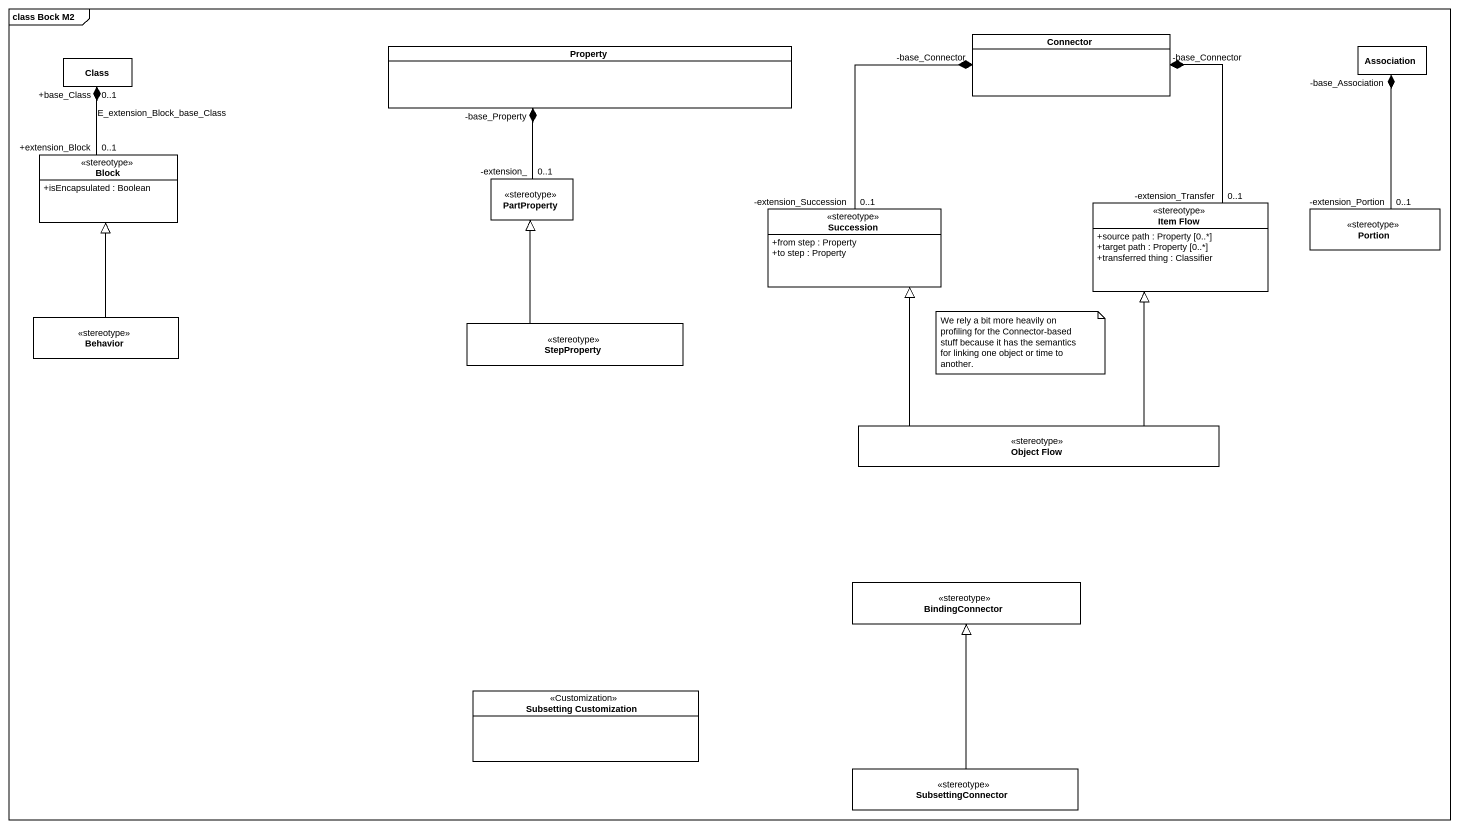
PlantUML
@startuml
mainframe class Bock M2
hide circle
hide empty members
skinparam classAttributeIconSize 0
class "Class" as Class_
class Property
class Connector
class Association
class Block <<stereotype>> {
  +isEncapsulated : Boolean
}
class PartProperty <<stereotype>>
class Succession <<stereotype>> {
  +from step : Property
  +to step : Property
}
class "Item Flow" as Item_Flow <<stereotype>> {
  +source path : Property [0..*]
  +target path : Property [0..*]
  +transferred thing : Classifier
}
class Portion <<stereotype>>
class Behavior <<stereotype>>
class StepProperty <<stereotype>>
class "Object Flow" as Object_Flow <<stereotype>>
class BindingConnector <<stereotype>>
class "Subsetting Customization" as Subsetting_Customization <<Customization>>
class SubsettingConnector <<stereotype>>
Block "+extension_Block\n0..1" -up-* "+base_Class\n0..1" Class_ : E_extension_Block_base_Class
PartProperty "-extension_\n0..1" -up-* "-base_Property" Property
Succession "0..1\n-extension_Succession" -up-* "-base_Connector" Connector
Item_Flow "0..1\n-extension_Transfer" -up-* "-base_Connector" Connector
Portion "0..1\n-extension_Portion" -up-* "-base_Association" Association
Behavior -up-|> Block
StepProperty -up-|> PartProperty
Object_Flow -up-|> Succession
Object_Flow -up-|> Item_Flow
SubsettingConnector -up-|> BindingConnector
note as N1
  We rely a bit more heavily on profiling for the Connector-based stuff because it has the semantics for linking one object or time to another.
end note
@enduml
